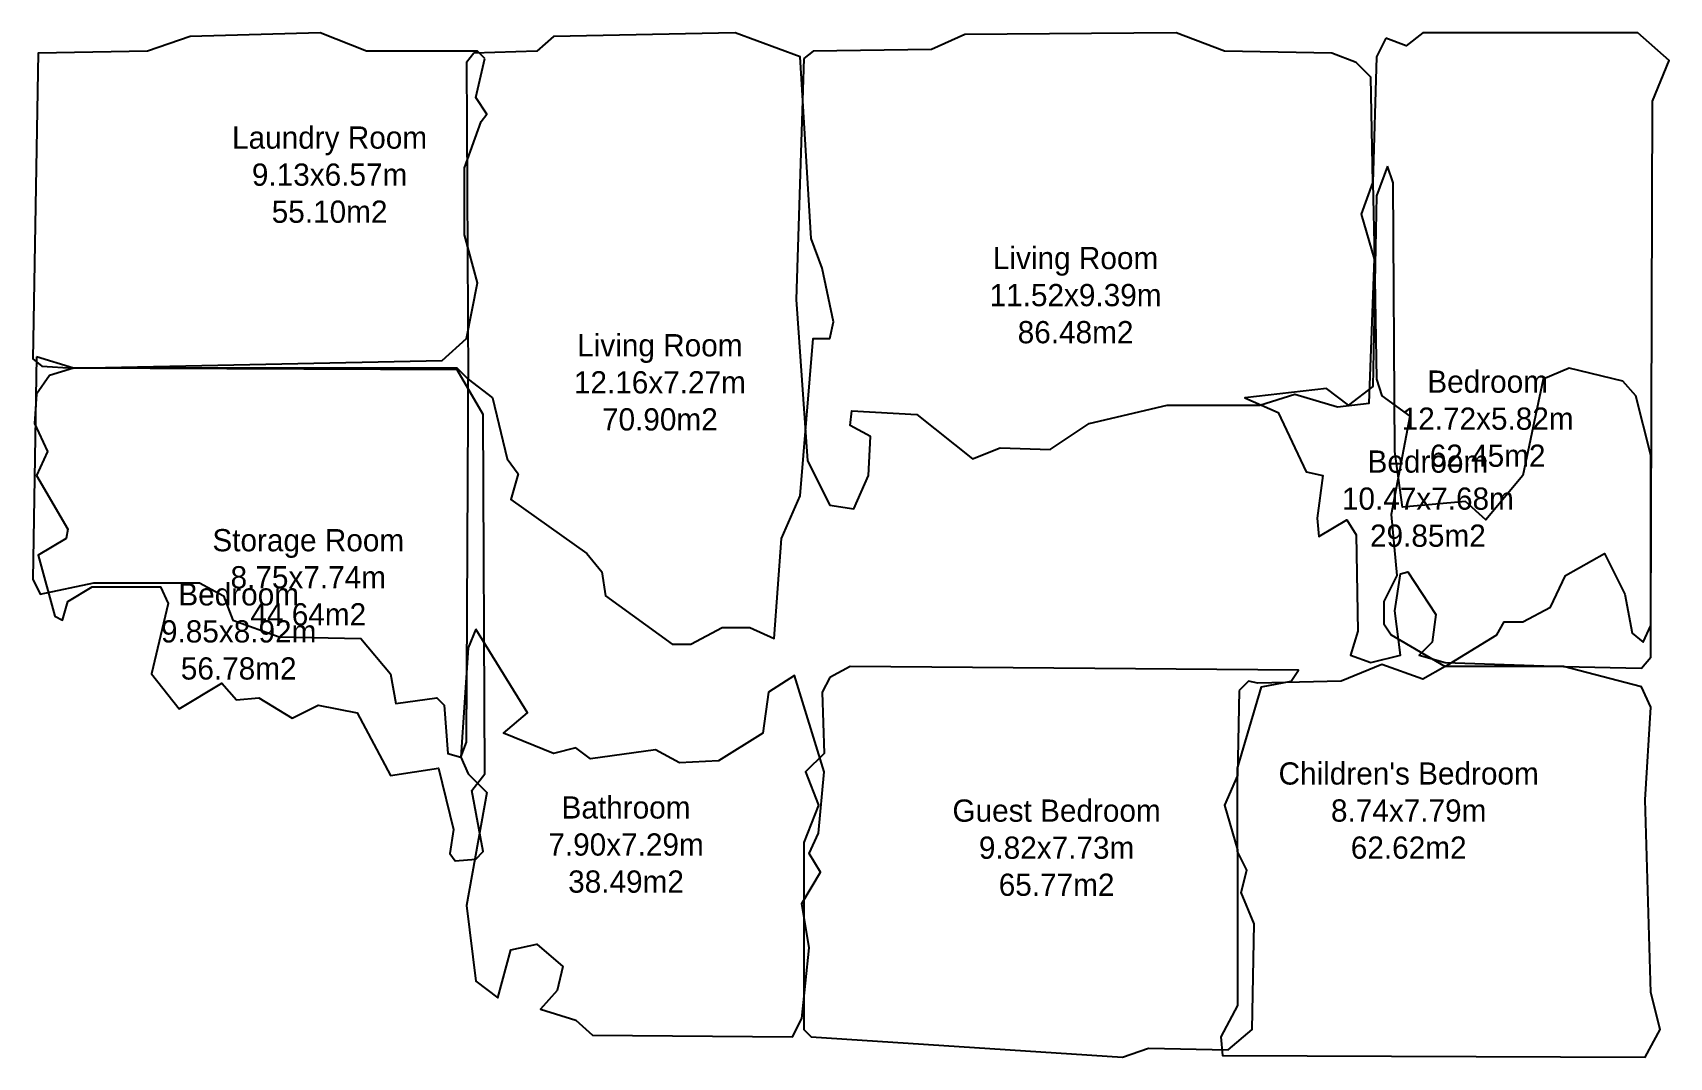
# Model space of a CAD drawing. Header units: metres. Extents: x 75 to 958, y 236 to 789.
import ezdxf

# ---------------------------------------------------------------- set-up
doc = ezdxf.new("R2010")
doc.units = ezdxf.units.M
doc.layers.add('DIMENSIONS', color=7, linetype='Continuous')
doc.layers.add('Living Area', color=1, linetype='Continuous')

msp = doc.modelspace()

# ---------------------------------------------------------------- linework, layer by layer
at = {"layer": 'Living Area'}
for points in [[(319, 775), (315, 779), (255, 779), (230, 789), (160, 787), (137, 779), (78, 778), (75, 613), (80, 609), (97, 608), (296, 612), (309, 624), (315, 654), (308, 680), (308, 716), (317, 741), (320, 745), (314, 754)], [(313, 778), (309, 773), (310, 602), (323, 592), (331, 559), (337, 551), (333, 537), (374, 508), (382, 498), (384, 485), (420, 459), (430, 459), (447, 468), (462, 468), (475, 462), (479, 516), (489, 539), (496, 624), (505, 624), (507, 633), (501, 662), (495, 678), (489, 776), (454, 789), (356, 787), (347, 779)], [(491, 775), (487, 645), (493, 558), (505, 534), (518, 532), (526, 550), (527, 571), (516, 577), (517, 585), (552, 583), (582, 559), (597, 565), (624, 564), (645, 578), (687, 588), (737, 588), (756, 594), (779, 587), (796, 589), (799, 667), (792, 691), (798, 708), (797, 765), (789, 773), (776, 778), (718, 779), (692, 789), (578, 788), (560, 780), (496, 779)], [(805, 786), (800, 776), (798, 708), (799, 667), (800, 602), (803, 593), (818, 582), (808, 529), (811, 496), (804, 482), (804, 470), (808, 464), (837, 447), (865, 464), (869, 471), (879, 471), (894, 479), (902, 496), (923, 508), (934, 486), (938, 465), (944, 460), (948, 469), (949, 752), (958, 774), (941, 789), (825, 789), (816, 782)], [(806, 717), (800, 701), (798, 598), (785, 588), (773, 597), (729, 592), (747, 584), (762, 552), (771, 550), (768, 527), (769, 517), (784, 526), (789, 518), (790, 466), (786, 453), (797, 449), (813, 453), (810, 477), (813, 497), (817, 498), (832, 475), (830, 460), (823, 453), (837, 449), (901, 447), (943, 446), (948, 452), (948, 561), (940, 593), (933, 601), (904, 608), (890, 602), (879, 550), (859, 526), (848, 536), (814, 533), (810, 563), (809, 708)], [(77, 614), (75, 494), (79, 486), (108, 492), (165, 492), (178, 485), (183, 472), (208, 463), (252, 462), (268, 443), (271, 427), (293, 430), (297, 426), (299, 400), (306, 398), (309, 406), (310, 583), (310, 602), (308, 604), (304, 608), (97, 608)], [(84, 604), (77, 594), (76, 578), (83, 563), (77, 550), (94, 521), (93, 516), (78, 507), (87, 474), (91, 472), (94, 482), (107, 490), (144, 490), (148, 481), (139, 443), (154, 424), (177, 438), (185, 429), (197, 430), (215, 419), (229, 426), (250, 422), (268, 388), (294, 392), (302, 359), (300, 346), (303, 342), (314, 343), (318, 347), (312, 380), (319, 389), (318, 583), (304, 607), (97, 608)], [(314, 467), (310, 457), (306, 398), (310, 389), (320, 379), (309, 318), (314, 277), (326, 268), (333, 294), (347, 297), (361, 285), (358, 272), (349, 262), (368, 256), (377, 248), (485, 247), (490, 257), (494, 295), (490, 319), (500, 336), (494, 346), (499, 357), (502, 390), (486, 442), (472, 433), (469, 411), (445, 396), (424, 395), (411, 402), (376, 397), (368, 403), (356, 400), (329, 411), (342, 422)], [(505, 441), (501, 433), (502, 400), (492, 390), (499, 372), (491, 352), (491, 251), (495, 247), (663, 236), (677, 241), (720, 240), (733, 251), (734, 308), (727, 325), (730, 337), (725, 347), (725, 392), (738, 436), (754, 439), (758, 445), (516, 447)], [(726, 434), (725, 388), (718, 372), (725, 348), (725, 264), (716, 247), (717, 237), (945, 236), (953, 251), (948, 271), (945, 375), (948, 425), (943, 436), (901, 447), (837, 447), (825, 440), (803, 448), (781, 439), (736, 438), (731, 439)]]:
    msp.add_lwpolyline(points, close=True, dxfattribs=at)

# ---------------------------------------------------------------- texts
at = {"layer": 'DIMENSIONS', "char_height": 12, "attachment_point": 5}
for s, insert in [('Laundry Room\\P9.13x6.57m\\P55.10m2', (235.17, 712.33)), ('Living Room\\P11.52x9.39m\\P86.48m2', (637.67, 647.3)), ('Living Room\\P12.16x7.27m\\P70.90m2', (413.38, 600.23)), ('Bedroom\\P12.72x5.82m\\P62.45m2', (860, 580.61)), ('Bedroom\\P10.47x7.68m\\P29.85m2', (827.76, 537.45)), ('Storage Room\\P8.75x7.74m\\P44.64m2', (223.67, 495)), ('Bedroom\\P9.85x8.92m\\P56.78m2', (186.12, 465.79)), ("Children's Bedroom\\P8.74x7.79m\\P62.62m2", (817.4, 369.1)), ('Bathroom\\P7.90x7.29m\\P38.49m2', (395.12, 350.76)), ('Guest Bedroom\\P9.82x7.73m\\P65.77m2', (627.43, 349.05))]:
    msp.add_mtext(s, dxfattribs=dict(at, insert=insert))

doc.saveas('drawing.dxf')
